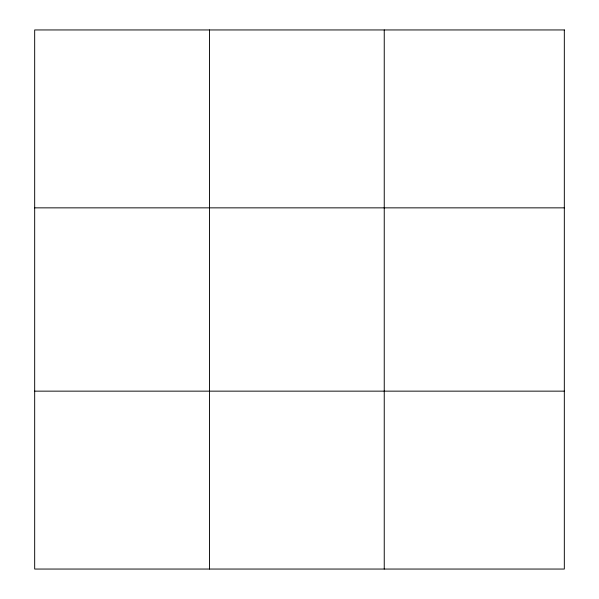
<?xml version="1.0" encoding="UTF-8"?>
<svg xmlns="http://www.w3.org/2000/svg" width="599" height="599" viewBox="0 0 599 599"><rect width="100%" height="100%" fill="white"/><g stroke="black" fill="none" stroke-linecap="round" stroke-linejoin="round"><path stroke-width="0.9" d="M209.463 569.05L209.463 29.95M384.244 569.05L384.244 29.95M34.675 207.853L564.325 207.853M34.675 391.147L564.325 391.147M564.325 29.95L564.325 569.05L34.675 569.05L34.675 29.95L564.325 29.95"/></g></svg>
